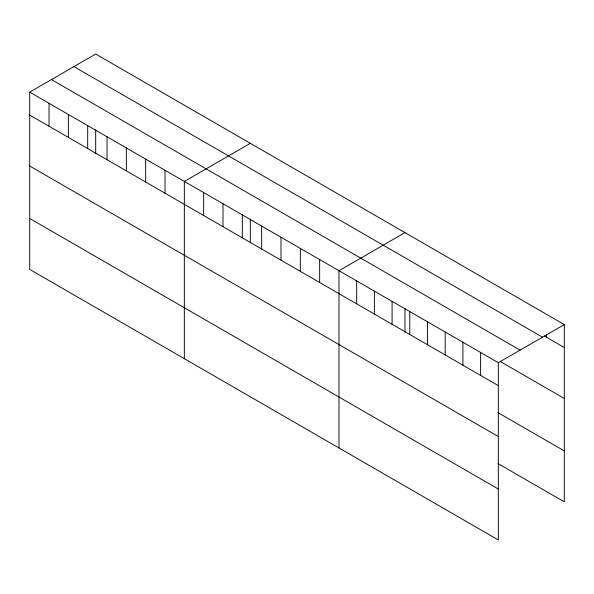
<?xml version="1.0" encoding="UTF-8"?>
<svg xmlns="http://www.w3.org/2000/svg" width="594" height="594" viewBox="0 0 594 594"><rect width="100%" height="100%" fill="white"/><g stroke="black" fill="none" stroke-linecap="round" stroke-linejoin="round"><path stroke-width="0.89" d="M29.7 92.144L498.314 362.696L498.314 539.953L29.7 269.401L29.7 92.144L95.686 54.047L564.3 324.599L564.3 501.856L498.106 463.639M250.326 143.332L184.34 181.43L184.34 358.679M404.974 232.61L338.988 270.708L338.988 447.965M498.314 362.696L564.3 324.599M544.29 335.981L564.3 347.535M73.908 66.625L542.522 337.177M51.478 79.574L520.092 350.126M500.415 361.575L564.3 398.463M29.7 115.08L498.314 385.632M498.106 412.711L564.3 450.928M29.7 166.008L498.314 436.56M29.7 218.473L498.314 489.025M546.599 334.563L546.599 337.318M480.613 352.48L480.613 375.415M462.904 342.255L462.904 365.191M445.203 332.039L445.203 354.974M427.502 321.814L427.502 344.75M409.801 311.59L409.801 334.533M404.974 308.316L404.974 332.246M392.092 301.373L392.092 324.309M374.391 291.149L374.391 314.092M356.69 280.932L356.69 303.868M319.654 259.548L319.654 282.484M300.326 248.389L300.326 271.324M280.992 237.229L280.992 260.165M261.664 226.069L261.664 249.005M250.326 219.03L250.326 242.968M242.337 214.909L242.337 237.845M223.002 203.749L223.002 226.685M203.675 192.59L203.675 215.525M165.013 170.27L165.013 193.206M145.679 159.11L145.679 182.046M126.351 147.951L126.351 170.886M107.024 136.791L107.024 159.727M95.686 129.752L95.686 153.683M87.689 125.624L87.689 148.567M68.362 114.464L68.362 137.407M49.027 103.304L49.027 126.24"/></g></svg>
